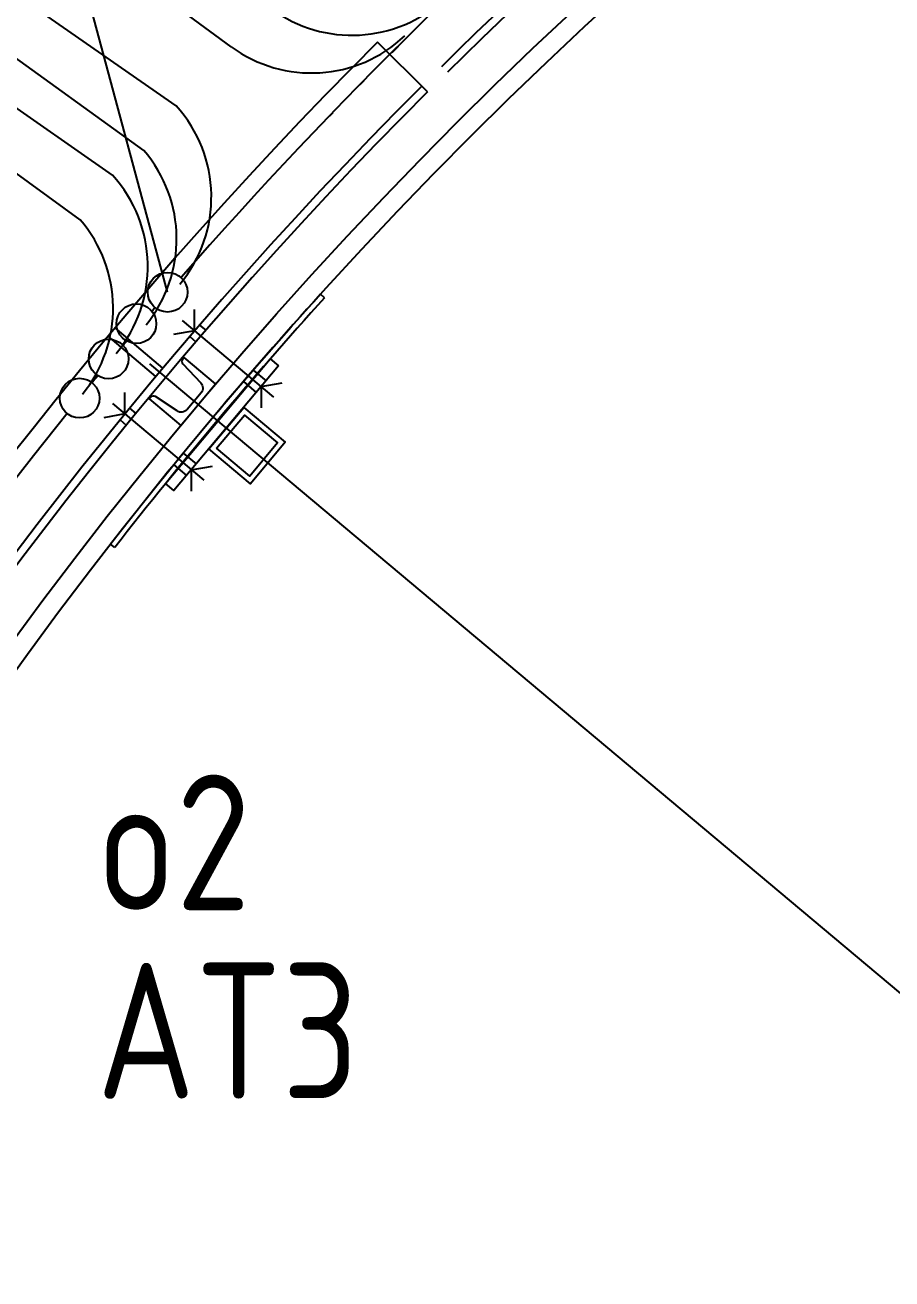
# Model space of a CAD drawing. Header units: millimetres. Extents: x -139278 to 641613, y -260926 to 217780.
# Drawn here: x 221486 to 222284, y 3542 to 4696 of the extents above; entities that cross this region are included whole.
import ezdxf
from ezdxf.enums import TextEntityAlignment as Align

# ---------------------------------------------------------------- set-up
doc = ezdxf.new("R2010")
doc.units = ezdxf.units.MM
doc.styles.add('ISOCP', font='ISOCP', dxfattribs={"width": 0.9})
doc.dimstyles.new('M_050', dxfattribs={"dimscale": 50, "dimtxt": 2.5, "dimasz": 2, "dimexe": 2, "dimexo": 2, "dimgap": 1, "dimtad": 1, "dimlfac": 0.001, "dimzin": 1, "dimdsep": 46, "dimtxsty": 'ISOCP', "dimblk": 'OBLIQUE', "dimcen": 2.5, "dimclrd": 256, "dimclre": 256, "dimclrt": 256, "dimadec": 0, "dimazin": 0, "dimtfac": 1, "dimtmove": 2, "dimatfit": 3, "dimfxl": 0, "dimtolj": 1, "dimtzin": 0, "dimarcsym": 0})

# ---------------------------------------------------------------- blocks, each defined once
blk = doc.blocks.new('_OBLIQUE')
at = {"color": 0, "linetype": 'ByBlock'}
blk.add_line((-0.5, -0.5), (0.5, 0.5), dxfattribs=at)
blk = doc.blocks.new('*D39')
at = {"lineweight": -2}
blk.add_arc((224746.8, 1744.4), 2209.6, 120, 140, dxfattribs=at)
at = {"layer": 'Defpoints', "color": 0}
for p in [(222678.5, 5326.8), (221606, 4379.8), (223427.3, 3516.8), (224746.8, 1744.4), (224746.8, 1744.4)]:
    blk.add_point(p, dxfattribs=at)
at = {"lineweight": -2, "xscale": 100, "yscale": 100, "zscale": 100}
for p, rotation in [((223642, 3658), 29.99999999993307), ((223054.1, 3164.7), 229.9999999999433)]:
    blk.add_blockref('_OBLIQUE', p, dxfattribs=dict(at, rotation=rotation))
at = {"insert": (223254.2, 3523.3), "char_height": 125, "attachment_point": 5, "rotation": 40, "style": 'ISOCP'}
blk.add_mtext('\\A1;20°', dxfattribs=at)
blk = doc.blocks.new('*D40')
at = {"lineweight": -2}
blk.add_arc((224746.8, 1744.4), 2209.6, 140, 160, dxfattribs=at)
at = {"layer": 'Defpoints', "color": 0}
for p in [(221606, 4379.8), (220859.7, 3159.2), (222900.7, 2958.6), (224746.8, 1744.4), (224746.8, 1744.4)]:
    blk.add_point(p, dxfattribs=at)
at = {"lineweight": -2, "xscale": 100, "yscale": 100, "zscale": 100}
for p, rotation in [((223054.1, 3164.7), 50.0000000001827), ((222670.4, 2500.1), 250.0000000001913)]:
    blk.add_blockref('_OBLIQUE', p, dxfattribs=dict(at, rotation=rotation))
at = {"insert": (222735.8, 2905.5), "char_height": 125, "attachment_point": 5, "rotation": 60, "style": 'ISOCP'}
blk.add_mtext('\\A1;20°', dxfattribs=at)

msp = doc.modelspace()

# ---------------------------------------------------------------- linework, layer by layer
for p, q in [((221617.323, 4450.262), (221147.013, 6201.323)), ((221856.502, 4634.697), (221810.54, 4680.659)), ((221856.502, 4634.697), (221810.54, 4680.659)), ((221761.774, 4445.187), (221758.067, 4448.542)), ((221761.774, 4445.187), (221758.067, 4448.542)), ((221642.214, 4414.709), (221642.214, 4434.396)), ((221642.214, 4414.709), (221642.214, 4434.396)), ((221630.723, 4424.352), (221714.907, 4353.713)), ((221630.723, 4424.352), (221714.907, 4353.713)), ((221613.066, 4380.441), (221569.018, 4417.401)), ((221613.066, 4380.441), (221569.018, 4417.401)), ((221642.214, 4414.709), (221622.826, 4411.29)), ((221642.214, 4414.709), (221622.826, 4411.29)), ((221646.784, 4420.013), (221652.53, 4415.191)), ((221646.784, 4420.013), (221652.53, 4415.191)), ((221606.638, 4372.781), (221562.59, 4409.741)), ((221606.638, 4372.781), (221562.59, 4409.741)), ((221637.654, 4409.398), (221643.399, 4404.577)), ((221637.654, 4409.398), (221643.399, 4404.577)), ((221696.198, 4378.549), (221707.916, 4368.717)), ((221696.198, 4378.549), (221707.916, 4368.717)), ((221687.066, 4367.936), (221698.917, 4357.992)), ((221687.066, 4367.936), (221698.917, 4357.992)), ((221703.415, 4363.355), (221722.803, 4366.774)), ((221703.415, 4363.355), (221722.803, 4366.774)), ((221577.945, 4338.133), (221577.949, 4357.819)), ((221577.945, 4338.133), (221577.949, 4357.819)), ((221703.415, 4363.355), (221703.415, 4343.668)), ((221703.415, 4363.355), (221703.415, 4343.668)), ((221566.455, 4347.777), (221650.625, 4277.121)), ((221566.455, 4347.777), (221650.625, 4277.121)), ((221582.385, 4343.545), (221588.129, 4338.723)), ((221582.385, 4343.545), (221588.129, 4338.723)), ((221577.945, 4338.133), (221558.556, 4334.718)), ((221577.945, 4338.133), (221558.556, 4334.718)), ((221573.514, 4332.712), (221579.259, 4327.89)), ((221573.514, 4332.712), (221579.259, 4327.89)), ((221631.789, 4302.072), (221643.637, 4292.126)), ((221631.789, 4302.072), (221643.637, 4292.126)), ((221622.92, 4291.238), (221634.635, 4281.404)), ((221622.92, 4291.238), (221634.635, 4281.404)), ((221639.135, 4286.766), (221639.131, 4267.079)), ((221639.135, 4286.766), (221639.131, 4267.079)), ((221639.135, 4286.766), (221658.524, 4290.18)), ((221639.135, 4286.766), (221658.524, 4290.18)), ((221568.698, 4215.088), (221564.751, 4218.157)), ((221568.698, 4215.088), (221564.751, 4218.157))]:
    msp.add_line(p, q)
at = {"ltscale": 4}
for p, q in [((221675.828, 4676.386), (221541.222, 4775.205)), ((221625.153, 4621.886), (221489.435, 4716.42)), ((221595.443, 4580.757), (221457.197, 4680.62)), ((221566.616, 4558.16), (221430.898, 4652.693)), ((221536.906, 4517.03), (221398.66, 4616.894))]:
    msp.add_line(p, q, dxfattribs=at)
at = {"ltscale": 10}
msp.add_line((221600.657, 4384.326), (224746.801, 1744.398), dxfattribs=at)
msp.add_lwpolyline([(221632.43, 4390.3), (221631.21, 4388.846, 0.37930912), (221631.335, 4384.205), (221647.818, 4366.879, -0.37930912), (221648.068, 4357.598), (221635.212, 4342.277, -0.37930912), (221626.028, 4340.912), (221606.103, 4354.135, 0.37930912), (221601.512, 4353.453), (221600.291, 4351.998), (221629.401, 4327.572), (221661.54, 4365.874)], format="xyb", close=True)
msp.add_lwpolyline([(221632.43, 4390.3), (221631.21, 4388.846, 0.37930912), (221631.335, 4384.205), (221647.818, 4366.879, -0.37930912), (221648.068, 4357.598), (221635.212, 4342.277, -0.37930912), (221626.028, 4340.912), (221606.103, 4354.135, 0.37930912), (221601.512, 4353.453), (221600.291, 4351.998), (221629.401, 4327.572), (221661.54, 4365.874)], format="xyb", close=True)
msp.add_lwpolyline([(221632.43, 4390.3), (221631.21, 4388.846, 0.37930912), (221631.335, 4384.205), (221647.818, 4366.879, -0.37930912), (221648.068, 4357.598), (221635.212, 4342.277, -0.37930912), (221626.028, 4340.912), (221606.103, 4354.135, 0.37930912), (221601.512, 4353.453), (221600.291, 4351.998), (221629.401, 4327.572), (221661.54, 4365.874)], format="xyb", close=True)
msp.add_lwpolyline([(221632.43, 4390.3), (221631.21, 4388.846, 0.37930912), (221631.335, 4384.205), (221647.818, 4366.879, -0.37930912), (221648.068, 4357.598), (221635.212, 4342.277, -0.37930912), (221626.028, 4340.912), (221606.103, 4354.135, 0.37930912), (221601.512, 4353.453), (221600.291, 4351.998), (221629.401, 4327.572), (221661.54, 4365.874)], format="xyb", close=True)
for points in [[(221719.486, 4382.506), (221623.068, 4267.599), (221615.407, 4274.027), (221711.825, 4388.934)], [(221719.486, 4382.506), (221623.068, 4267.599), (221615.407, 4274.027), (221711.825, 4388.934)], [(221655.207, 4305.901), (221687.346, 4344.203), (221725.649, 4312.064), (221693.509, 4273.762)], [(221655.207, 4305.901), (221687.346, 4344.203), (221725.649, 4312.064), (221693.509, 4273.762)], [(221662.251, 4306.518), (221687.963, 4337.159), (221718.604, 4311.448), (221692.893, 4280.806)], [(221662.251, 4306.518), (221687.963, 4337.159), (221718.604, 4311.448), (221692.893, 4280.806)]]:
    msp.add_lwpolyline(points, close=True)
for centre, radius in [((224746.801, 1744.398), 4048.5), ((224746.801, 1744.398), 4030.5), ((221617.323, 4450.262), 18.258), ((221617.323, 4450.262), 18.258), ((221588.622, 4421.272), 18.258), ((221588.622, 4421.272), 18.258), ((221563.017, 4388.822), 18.258), ((221563.017, 4388.822), 18.258), ((221536.351, 4352.764), 18.258), ((221536.351, 4352.764), 18.258)]:
    msp.add_circle(centre, radius)
for radius, start, end in [(4095, 115, 134.643364), (4087.5, 115, 134.638084), (4152.5, 135, 165), (4152.5, 135, 165), (4095, 135, 165), (4095, 135, 165), (4087.5, 135, 165), (4087.5, 135, 165), (4030.5, 137.861867, 142.138133), (4030.5, 137.861867, 142.138133), (4025.5, 137.861867, 142.138133), (4025.5, 137.861867, 142.138133), (4136.576, 139.404873, 139.467121), (4136.576, 139.404873, 139.467121), (4136.576, 139.963633, 140.03628), (4136.576, 139.963633, 140.03628), (4136.576, 140.538255, 140.65459), (4136.576, 140.538255, 140.65459)]:
    msp.add_arc((224746.801, 1744.398), radius, start, end)
at = {"ltscale": 4}
for centre, radius, start, end in [((224746.801, 1744.398), 4136.576, 121.100704, 138.899296), ((224746.801, 1744.398), 4136.576, 121.100704, 138.899296), ((221786.966, 4811.892), 125, 233.716586, 312.742059), ((221749.801, 4777.149), 125, 233.716586, 313.40081), ((224861.836, 1627.75), 4300, 134.844443, 134.956866), ((224861.836, 1627.75), 4300, 135.439226, 135.509095), ((221532.609, 4537.859), 125, 320.080369, 42.238449), ((224861.836, 1627.75), 4300, 135.98756, 136.046641), ((221500.673, 4499.248), 125, 320.729173, 40.697736), ((221474.072, 4474.133), 125, 320.080369, 42.238449), ((221442.136, 4435.522), 125, 320.729173, 40.697736), ((224746.801, 1744.398), 4136.576, 141.160381, 309.497963)]:
    msp.add_arc(centre, radius, start, end, dxfattribs=at)

# ---------------------------------------------------------------- texts
at = {"style": 'ISOCP', "width": 0.9}
for s, p in [('o2', (221551.975, 3843.535)), ('AT3', (221551.975, 3670.203))]:
    msp.add_text(s, height=125, dxfattribs=at).set_placement(p, align=Align.BOTTOM_LEFT)

# ---------------------------------------------------------------- dimensions: what is measured, and where the dimension line sits
for base, line2, picture, middle in [((223427.3, 3516.796), ((222678.513, 5326.778), (224746.801, 1744.398)), '*D39', (223254.155, 3523.265)), ((222900.679, 2958.611), ((220859.691, 3159.19), (224746.801, 1744.398)), '*D40', (222735.764, 2905.471))]:
    dim = msp.add_angular_dim_2l(base=base, line1=((221606.019, 4379.827), (224746.801, 1744.398)), line2=line2, dimstyle='M_050')
    dim.commit()
    dim.dimension.update_dxf_attribs({"geometry": picture, "text_midpoint": middle})

doc.saveas('drawing.dxf')
